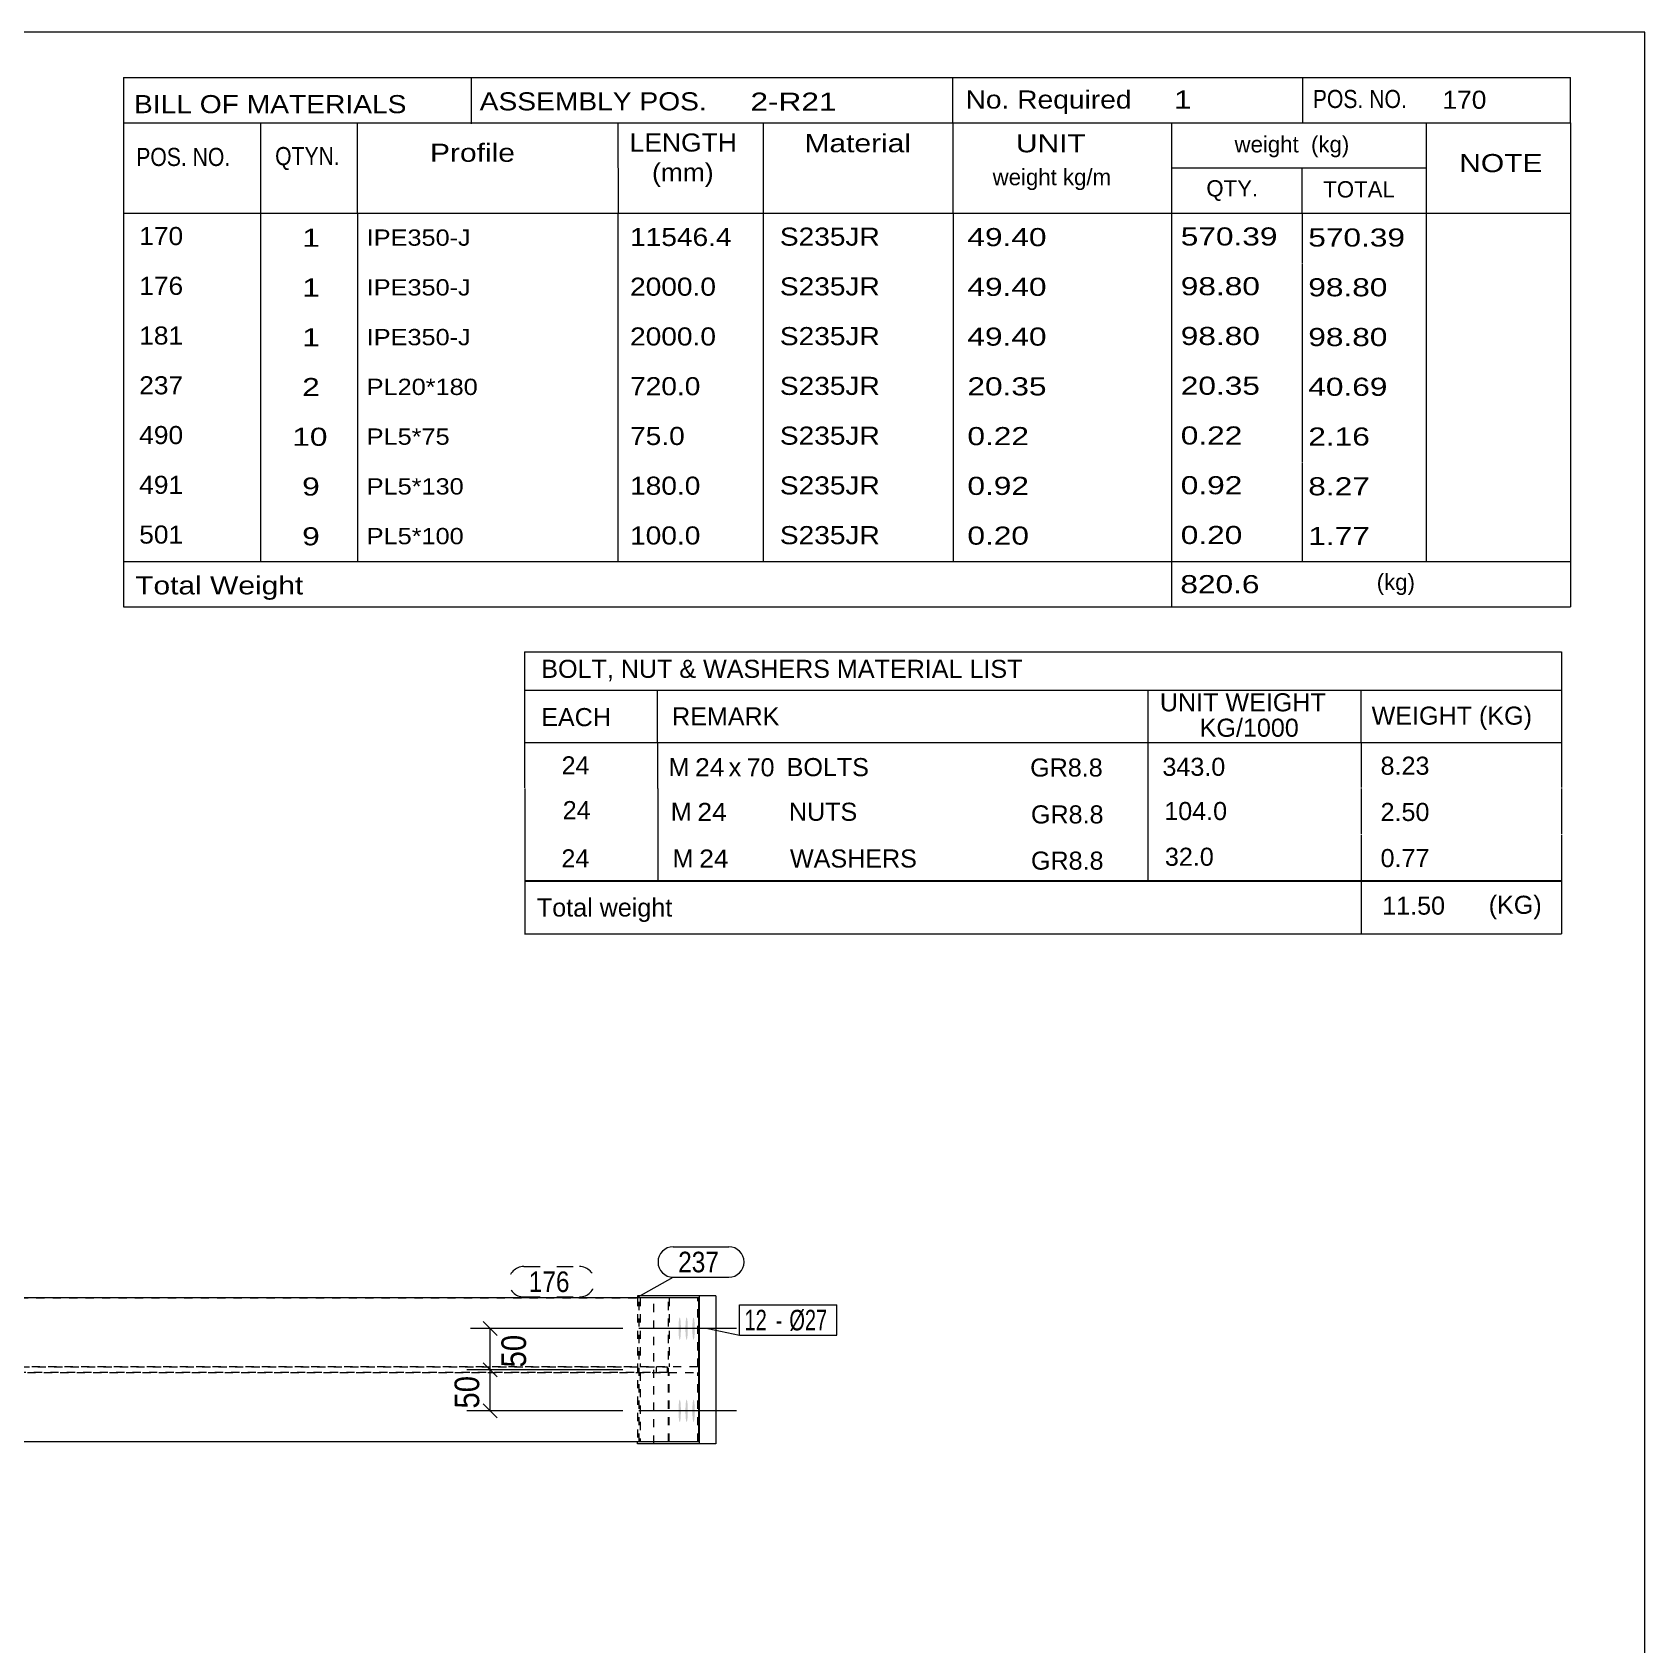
# Model space of a CAD drawing. Header units: millimetres. Extents: x 2 to 825, y 1 to 579.
# Drawn here: x 628.9 to 825, y 382.9 to 579 of the extents above; entities that cross this region are included whole.
import ezdxf

# ---------------------------------------------------------------- set-up
doc = ezdxf.new("R2010")
doc.units = ezdxf.units.MM
for name, pattern in [('XKITLINE00', [0]), ('XKITLINE01', [4, 1, -1, 1, -1]), ('XKITLINE02', [4, 2, -2])]:
    doc.linetypes.add(name, pattern=pattern)
for name, color, linetype, lineweight in [('Bolt', 3, 'Continuous', 0), ('BoltMark', 7, 'Continuous', 0), ('Dimensions', 7, 'Continuous', 0), ('DrawingSheet', 5, 'Continuous', 0), ('OtherObjectType', 7, 'Continuous', 0), ('Part', 2, 'Continuous', 0), ('PartMark', 7, 'Continuous', 0)]:
    doc.layers.add(name, color=color, linetype=linetype, lineweight=lineweight)
doc.styles.add('ARIAL', font='ARIAL.TTF')
doc.styles.add('ARIAL_NARROW', font='ARIALN.TTF')

# ---------------------------------------------------------------- blocks, each defined once
blk = doc.blocks.new('*A73')
at = {"layer": 'Bolt'}
for points in [[(707.77, 421.33), (707.77, 421.3), (707.77, 421.26), (707.77, 421.23), (707.77, 421.2), (707.77, 421.16), (707.77, 421.13), (707.77, 421.1), (707.77, 421.07), (707.77, 421.03), (707.77, 421), (707.77, 420.97), (707.77, 420.94), (707.76, 420.91), (707.76, 420.88), (707.76, 420.85), (707.76, 420.82), (707.76, 420.79), (707.76, 420.76), (707.76, 420.73), (707.75, 420.7), (707.75, 420.67), (707.75, 420.64), (707.75, 420.61), (707.75, 420.59), (707.75, 420.56), (707.74, 420.53), (707.74, 420.51), (707.74, 420.48), (707.74, 420.46), (707.73, 420.43), (707.73, 420.41), (707.73, 420.39), (707.73, 420.36), (707.72, 420.34), (707.72, 420.32), (707.72, 420.3), (707.72, 420.28), (707.71, 420.26), (707.71, 420.24), (707.71, 420.22), (707.7, 420.21), (707.7, 420.19), (707.7, 420.17), (707.7, 420.16), (707.69, 420.14), (707.69, 420.13), (707.69, 420.12), (707.68, 420.1), (707.68, 420.09), (707.68, 420.08), (707.67, 420.07), (707.67, 420.06), (707.67, 420.05), (707.66, 420.05), (707.66, 420.04), (707.66, 420.03), (707.65, 420.03), (707.65, 420.02), (707.65, 420.02), (707.64, 420.02), (707.64, 420.01), (707.63, 420.01), (707.63, 420.01), (707.63, 420.01), (707.62, 420.01), (707.62, 420.02), (707.62, 420.02), (707.61, 420.02), (707.61, 420.03), (707.61, 420.03), (707.6, 420.04), (707.6, 420.05), (707.6, 420.05), (707.59, 420.06), (707.59, 420.07), (707.59, 420.08), (707.58, 420.09), (707.58, 420.1), (707.58, 420.12), (707.57, 420.13), (707.57, 420.14), (707.57, 420.16), (707.56, 420.17), (707.56, 420.19), (707.56, 420.21), (707.56, 420.22), (707.55, 420.24), (707.55, 420.26), (707.55, 420.28), (707.54, 420.3), (707.54, 420.32), (707.54, 420.34), (707.54, 420.36), (707.53, 420.39), (707.53, 420.41), (707.53, 420.43), (707.53, 420.46), (707.52, 420.48), (707.52, 420.51), (707.52, 420.53), (707.52, 420.56), (707.52, 420.59), (707.51, 420.61), (707.51, 420.64), (707.51, 420.67), (707.51, 420.7), (707.51, 420.73), (707.5, 420.76), (707.5, 420.79), (707.5, 420.82), (707.5, 420.85), (707.5, 420.88), (707.5, 420.91), (707.5, 420.94), (707.5, 420.97), (707.49, 421), (707.49, 421.03), (707.49, 421.07), (707.49, 421.1), (707.49, 421.13), (707.49, 421.16), (707.49, 421.2), (707.49, 421.23), (707.49, 421.26), (707.49, 421.3), (707.49, 421.33), (707.49, 421.36), (707.49, 421.4), (707.49, 421.43), (707.49, 421.46), (707.49, 421.5), (707.49, 421.53), (707.49, 421.56), (707.49, 421.59), (707.49, 421.63), (707.49, 421.66), (707.49, 421.69), (707.49, 421.72), (707.5, 421.75), (707.5, 421.79), (707.5, 421.82), (707.5, 421.85), (707.5, 421.88), (707.5, 421.91), (707.5, 421.94), (707.5, 421.97), (707.51, 422), (707.51, 422.03), (707.51, 422.06), (707.51, 422.09), (707.51, 422.11), (707.52, 422.14), (707.52, 422.17), (707.52, 422.19), (707.52, 422.22), (707.52, 422.24), (707.53, 422.27), (707.53, 422.29), (707.53, 422.32), (707.53, 422.34), (707.54, 422.36), (707.54, 422.39), (707.54, 422.41), (707.54, 422.43), (707.55, 422.45), (707.55, 422.47), (707.55, 422.49), (707.56, 422.5), (707.56, 422.52), (707.56, 422.54), (707.56, 422.55), (707.57, 422.57), (707.57, 422.58), (707.57, 422.6), (707.58, 422.61), (707.58, 422.62), (707.58, 422.63), (707.59, 422.64), (707.59, 422.65), (707.59, 422.66), (707.6, 422.67), (707.6, 422.68), (707.6, 422.69), (707.61, 422.69), (707.61, 422.7), (707.61, 422.7), (707.62, 422.71), (707.62, 422.71), (707.62, 422.71), (707.63, 422.71), (707.63, 422.71), (707.63, 422.71), (707.64, 422.71), (707.64, 422.71), (707.65, 422.71), (707.65, 422.7), (707.65, 422.7), (707.66, 422.69), (707.66, 422.69), (707.66, 422.68), (707.67, 422.67), (707.67, 422.66), (707.67, 422.65), (707.68, 422.64), (707.68, 422.63), (707.68, 422.62), (707.69, 422.61), (707.69, 422.6), (707.69, 422.58), (707.7, 422.57), (707.7, 422.55), (707.7, 422.54), (707.7, 422.52), (707.71, 422.5), (707.71, 422.49), (707.71, 422.47), (707.72, 422.45), (707.72, 422.43), (707.72, 422.41), (707.72, 422.39), (707.73, 422.36), (707.73, 422.34), (707.73, 422.32), (707.73, 422.29), (707.74, 422.27), (707.74, 422.24), (707.74, 422.22), (707.74, 422.19), (707.75, 422.17), (707.75, 422.14), (707.75, 422.11), (707.75, 422.09), (707.75, 422.06), (707.75, 422.03), (707.76, 422), (707.76, 421.97), (707.76, 421.94), (707.76, 421.91), (707.76, 421.88), (707.76, 421.85), (707.76, 421.82), (707.77, 421.79), (707.77, 421.75), (707.77, 421.72), (707.77, 421.69), (707.77, 421.66), (707.77, 421.63), (707.77, 421.59), (707.77, 421.56), (707.77, 421.53), (707.77, 421.5), (707.77, 421.46), (707.77, 421.43), (707.77, 421.4), (707.77, 421.36)], [(708.61, 421.33), (708.61, 421.3), (708.61, 421.26), (708.61, 421.23), (708.61, 421.2), (708.61, 421.16), (708.61, 421.13), (708.61, 421.1), (708.61, 421.07), (708.61, 421.03), (708.61, 421), (708.61, 420.97), (708.6, 420.94), (708.6, 420.91), (708.6, 420.88), (708.6, 420.85), (708.6, 420.82), (708.6, 420.79), (708.6, 420.76), (708.6, 420.73), (708.59, 420.7), (708.59, 420.67), (708.59, 420.64), (708.59, 420.61), (708.59, 420.59), (708.58, 420.56), (708.58, 420.53), (708.58, 420.51), (708.58, 420.48), (708.58, 420.46), (708.57, 420.43), (708.57, 420.41), (708.57, 420.39), (708.57, 420.36), (708.56, 420.34), (708.56, 420.32), (708.56, 420.3), (708.55, 420.28), (708.55, 420.26), (708.55, 420.24), (708.55, 420.22), (708.54, 420.21), (708.54, 420.19), (708.54, 420.17), (708.53, 420.16), (708.53, 420.14), (708.53, 420.13), (708.52, 420.12), (708.52, 420.1), (708.52, 420.09), (708.51, 420.08), (708.51, 420.07), (708.51, 420.06), (708.5, 420.05), (708.5, 420.05), (708.5, 420.04), (708.49, 420.03), (708.49, 420.03), (708.49, 420.02), (708.48, 420.02), (708.48, 420.02), (708.48, 420.01), (708.47, 420.01), (708.47, 420.01), (708.47, 420.01), (708.46, 420.01), (708.46, 420.02), (708.46, 420.02), (708.45, 420.02), (708.45, 420.03), (708.45, 420.03), (708.44, 420.04), (708.44, 420.05), (708.44, 420.05), (708.43, 420.06), (708.43, 420.07), (708.43, 420.08), (708.42, 420.09), (708.42, 420.1), (708.42, 420.12), (708.41, 420.13), (708.41, 420.14), (708.41, 420.16), (708.4, 420.17), (708.4, 420.19), (708.4, 420.21), (708.39, 420.22), (708.39, 420.24), (708.39, 420.26), (708.39, 420.28), (708.38, 420.3), (708.38, 420.32), (708.38, 420.34), (708.38, 420.36), (708.37, 420.39), (708.37, 420.41), (708.37, 420.43), (708.37, 420.46), (708.36, 420.48), (708.36, 420.51), (708.36, 420.53), (708.36, 420.56), (708.35, 420.59), (708.35, 420.61), (708.35, 420.64), (708.35, 420.67), (708.35, 420.7), (708.35, 420.73), (708.34, 420.76), (708.34, 420.79), (708.34, 420.82), (708.34, 420.85), (708.34, 420.88), (708.34, 420.91), (708.34, 420.94), (708.33, 420.97), (708.33, 421), (708.33, 421.03), (708.33, 421.07), (708.33, 421.1), (708.33, 421.13), (708.33, 421.16), (708.33, 421.2), (708.33, 421.23), (708.33, 421.26), (708.33, 421.3), (708.33, 421.33), (708.33, 421.36), (708.33, 421.4), (708.33, 421.43), (708.33, 421.46), (708.33, 421.5), (708.33, 421.53), (708.33, 421.56), (708.33, 421.59), (708.33, 421.63), (708.33, 421.66), (708.33, 421.69), (708.33, 421.72), (708.33, 421.75), (708.34, 421.79), (708.34, 421.82), (708.34, 421.85), (708.34, 421.88), (708.34, 421.91), (708.34, 421.94), (708.34, 421.97), (708.35, 422), (708.35, 422.03), (708.35, 422.06), (708.35, 422.09), (708.35, 422.11), (708.35, 422.14), (708.36, 422.17), (708.36, 422.19), (708.36, 422.22), (708.36, 422.24), (708.37, 422.27), (708.37, 422.29), (708.37, 422.32), (708.37, 422.34), (708.38, 422.36), (708.38, 422.39), (708.38, 422.41), (708.38, 422.43), (708.39, 422.45), (708.39, 422.47), (708.39, 422.49), (708.39, 422.5), (708.4, 422.52), (708.4, 422.54), (708.4, 422.55), (708.41, 422.57), (708.41, 422.58), (708.41, 422.6), (708.42, 422.61), (708.42, 422.62), (708.42, 422.63), (708.43, 422.64), (708.43, 422.65), (708.43, 422.66), (708.44, 422.67), (708.44, 422.68), (708.44, 422.69), (708.45, 422.69), (708.45, 422.7), (708.45, 422.7), (708.46, 422.71), (708.46, 422.71), (708.46, 422.71), (708.47, 422.71), (708.47, 422.71), (708.47, 422.71), (708.48, 422.71), (708.48, 422.71), (708.48, 422.71), (708.49, 422.7), (708.49, 422.7), (708.49, 422.69), (708.5, 422.69), (708.5, 422.68), (708.5, 422.67), (708.51, 422.66), (708.51, 422.65), (708.51, 422.64), (708.52, 422.63), (708.52, 422.62), (708.52, 422.61), (708.53, 422.6), (708.53, 422.58), (708.53, 422.57), (708.54, 422.55), (708.54, 422.54), (708.54, 422.52), (708.55, 422.5), (708.55, 422.49), (708.55, 422.47), (708.55, 422.45), (708.56, 422.43), (708.56, 422.41), (708.56, 422.39), (708.57, 422.36), (708.57, 422.34), (708.57, 422.32), (708.57, 422.29), (708.58, 422.27), (708.58, 422.24), (708.58, 422.22), (708.58, 422.19), (708.58, 422.17), (708.59, 422.14), (708.59, 422.11), (708.59, 422.09), (708.59, 422.06), (708.59, 422.03), (708.6, 422), (708.6, 421.97), (708.6, 421.94), (708.6, 421.91), (708.6, 421.88), (708.6, 421.85), (708.6, 421.82), (708.6, 421.79), (708.61, 421.75), (708.61, 421.72), (708.61, 421.69), (708.61, 421.66), (708.61, 421.63), (708.61, 421.59), (708.61, 421.56), (708.61, 421.53), (708.61, 421.5), (708.61, 421.46), (708.61, 421.43), (708.61, 421.4), (708.61, 421.36)], [(709.45, 421.33), (709.45, 421.3), (709.45, 421.26), (709.45, 421.23), (709.45, 421.2), (709.45, 421.16), (709.45, 421.13), (709.45, 421.1), (709.45, 421.07), (709.45, 421.03), (709.45, 421), (709.45, 420.97), (709.44, 420.94), (709.44, 420.91), (709.44, 420.88), (709.44, 420.85), (709.44, 420.82), (709.44, 420.79), (709.44, 420.76), (709.43, 420.73), (709.43, 420.7), (709.43, 420.67), (709.43, 420.64), (709.43, 420.61), (709.43, 420.59), (709.42, 420.56), (709.42, 420.53), (709.42, 420.51), (709.42, 420.48), (709.41, 420.46), (709.41, 420.43), (709.41, 420.41), (709.41, 420.39), (709.4, 420.36), (709.4, 420.34), (709.4, 420.32), (709.4, 420.3), (709.39, 420.28), (709.39, 420.26), (709.39, 420.24), (709.39, 420.22), (709.38, 420.21), (709.38, 420.19), (709.38, 420.17), (709.37, 420.16), (709.37, 420.14), (709.37, 420.13), (709.36, 420.12), (709.36, 420.1), (709.36, 420.09), (709.35, 420.08), (709.35, 420.07), (709.35, 420.06), (709.34, 420.05), (709.34, 420.05), (709.34, 420.04), (709.33, 420.03), (709.33, 420.03), (709.33, 420.02), (709.32, 420.02), (709.32, 420.02), (709.32, 420.01), (709.31, 420.01), (709.31, 420.01), (709.31, 420.01), (709.3, 420.01), (709.3, 420.02), (709.3, 420.02), (709.29, 420.02), (709.29, 420.03), (709.29, 420.03), (709.28, 420.04), (709.28, 420.05), (709.28, 420.05), (709.27, 420.06), (709.27, 420.07), (709.27, 420.08), (709.26, 420.09), (709.26, 420.1), (709.26, 420.12), (709.25, 420.13), (709.25, 420.14), (709.25, 420.16), (709.24, 420.17), (709.24, 420.19), (709.24, 420.21), (709.23, 420.22), (709.23, 420.24), (709.23, 420.26), (709.23, 420.28), (709.22, 420.3), (709.22, 420.32), (709.22, 420.34), (709.21, 420.36), (709.21, 420.39), (709.21, 420.41), (709.21, 420.43), (709.2, 420.46), (709.2, 420.48), (709.2, 420.51), (709.2, 420.53), (709.2, 420.56), (709.19, 420.59), (709.19, 420.61), (709.19, 420.64), (709.19, 420.67), (709.19, 420.7), (709.18, 420.73), (709.18, 420.76), (709.18, 420.79), (709.18, 420.82), (709.18, 420.85), (709.18, 420.88), (709.18, 420.91), (709.18, 420.94), (709.17, 420.97), (709.17, 421), (709.17, 421.03), (709.17, 421.07), (709.17, 421.1), (709.17, 421.13), (709.17, 421.16), (709.17, 421.2), (709.17, 421.23), (709.17, 421.26), (709.17, 421.3), (709.17, 421.33), (709.17, 421.36), (709.17, 421.4), (709.17, 421.43), (709.17, 421.46), (709.17, 421.5), (709.17, 421.53), (709.17, 421.56), (709.17, 421.59), (709.17, 421.63), (709.17, 421.66), (709.17, 421.69), (709.17, 421.72), (709.17, 421.75), (709.18, 421.79), (709.18, 421.82), (709.18, 421.85), (709.18, 421.88), (709.18, 421.91), (709.18, 421.94), (709.18, 421.97), (709.18, 422), (709.19, 422.03), (709.19, 422.06), (709.19, 422.09), (709.19, 422.11), (709.19, 422.14), (709.2, 422.17), (709.2, 422.19), (709.2, 422.22), (709.2, 422.24), (709.2, 422.27), (709.21, 422.29), (709.21, 422.32), (709.21, 422.34), (709.21, 422.36), (709.22, 422.39), (709.22, 422.41), (709.22, 422.43), (709.23, 422.45), (709.23, 422.47), (709.23, 422.49), (709.23, 422.5), (709.24, 422.52), (709.24, 422.54), (709.24, 422.55), (709.25, 422.57), (709.25, 422.58), (709.25, 422.6), (709.26, 422.61), (709.26, 422.62), (709.26, 422.63), (709.27, 422.64), (709.27, 422.65), (709.27, 422.66), (709.28, 422.67), (709.28, 422.68), (709.28, 422.69), (709.29, 422.69), (709.29, 422.7), (709.29, 422.7), (709.3, 422.71), (709.3, 422.71), (709.3, 422.71), (709.31, 422.71), (709.31, 422.71), (709.31, 422.71), (709.32, 422.71), (709.32, 422.71), (709.32, 422.71), (709.33, 422.7), (709.33, 422.7), (709.33, 422.69), (709.34, 422.69), (709.34, 422.68), (709.34, 422.67), (709.35, 422.66), (709.35, 422.65), (709.35, 422.64), (709.36, 422.63), (709.36, 422.62), (709.36, 422.61), (709.37, 422.6), (709.37, 422.58), (709.37, 422.57), (709.38, 422.55), (709.38, 422.54), (709.38, 422.52), (709.39, 422.5), (709.39, 422.49), (709.39, 422.47), (709.39, 422.45), (709.4, 422.43), (709.4, 422.41), (709.4, 422.39), (709.4, 422.36), (709.41, 422.34), (709.41, 422.32), (709.41, 422.29), (709.41, 422.27), (709.42, 422.24), (709.42, 422.22), (709.42, 422.19), (709.42, 422.17), (709.43, 422.14), (709.43, 422.11), (709.43, 422.09), (709.43, 422.06), (709.43, 422.03), (709.43, 422), (709.44, 421.97), (709.44, 421.94), (709.44, 421.91), (709.44, 421.88), (709.44, 421.85), (709.44, 421.82), (709.44, 421.79), (709.45, 421.75), (709.45, 421.72), (709.45, 421.69), (709.45, 421.66), (709.45, 421.63), (709.45, 421.59), (709.45, 421.56), (709.45, 421.53), (709.45, 421.5), (709.45, 421.46), (709.45, 421.43), (709.45, 421.4), (709.45, 421.36)], [(707.77, 411.33), (707.77, 411.3), (707.77, 411.26), (707.77, 411.23), (707.77, 411.2), (707.77, 411.16), (707.77, 411.13), (707.77, 411.1), (707.77, 411.07), (707.77, 411.03), (707.77, 411), (707.77, 410.97), (707.77, 410.94), (707.76, 410.91), (707.76, 410.88), (707.76, 410.85), (707.76, 410.82), (707.76, 410.79), (707.76, 410.76), (707.76, 410.73), (707.75, 410.7), (707.75, 410.67), (707.75, 410.64), (707.75, 410.61), (707.75, 410.59), (707.75, 410.56), (707.74, 410.53), (707.74, 410.51), (707.74, 410.48), (707.74, 410.46), (707.73, 410.43), (707.73, 410.41), (707.73, 410.39), (707.73, 410.36), (707.72, 410.34), (707.72, 410.32), (707.72, 410.3), (707.72, 410.28), (707.71, 410.26), (707.71, 410.24), (707.71, 410.22), (707.7, 410.21), (707.7, 410.19), (707.7, 410.17), (707.7, 410.16), (707.69, 410.14), (707.69, 410.13), (707.69, 410.12), (707.68, 410.1), (707.68, 410.09), (707.68, 410.08), (707.67, 410.07), (707.67, 410.06), (707.67, 410.05), (707.66, 410.05), (707.66, 410.04), (707.66, 410.03), (707.65, 410.03), (707.65, 410.02), (707.65, 410.02), (707.64, 410.02), (707.64, 410.01), (707.63, 410.01), (707.63, 410.01), (707.63, 410.01), (707.62, 410.01), (707.62, 410.02), (707.62, 410.02), (707.61, 410.02), (707.61, 410.03), (707.61, 410.03), (707.6, 410.04), (707.6, 410.05), (707.6, 410.05), (707.59, 410.06), (707.59, 410.07), (707.59, 410.08), (707.58, 410.09), (707.58, 410.1), (707.58, 410.12), (707.57, 410.13), (707.57, 410.14), (707.57, 410.16), (707.56, 410.17), (707.56, 410.19), (707.56, 410.21), (707.56, 410.22), (707.55, 410.24), (707.55, 410.26), (707.55, 410.28), (707.54, 410.3), (707.54, 410.32), (707.54, 410.34), (707.54, 410.36), (707.53, 410.39), (707.53, 410.41), (707.53, 410.43), (707.53, 410.46), (707.52, 410.48), (707.52, 410.51), (707.52, 410.53), (707.52, 410.56), (707.52, 410.59), (707.51, 410.61), (707.51, 410.64), (707.51, 410.67), (707.51, 410.7), (707.51, 410.73), (707.5, 410.76), (707.5, 410.79), (707.5, 410.82), (707.5, 410.85), (707.5, 410.88), (707.5, 410.91), (707.5, 410.94), (707.5, 410.97), (707.49, 411), (707.49, 411.03), (707.49, 411.07), (707.49, 411.1), (707.49, 411.13), (707.49, 411.16), (707.49, 411.2), (707.49, 411.23), (707.49, 411.26), (707.49, 411.3), (707.49, 411.33), (707.49, 411.36), (707.49, 411.4), (707.49, 411.43), (707.49, 411.46), (707.49, 411.5), (707.49, 411.53), (707.49, 411.56), (707.49, 411.59), (707.49, 411.63), (707.49, 411.66), (707.49, 411.69), (707.49, 411.72), (707.5, 411.75), (707.5, 411.79), (707.5, 411.82), (707.5, 411.85), (707.5, 411.88), (707.5, 411.91), (707.5, 411.94), (707.5, 411.97), (707.51, 412), (707.51, 412.03), (707.51, 412.06), (707.51, 412.09), (707.51, 412.11), (707.52, 412.14), (707.52, 412.17), (707.52, 412.19), (707.52, 412.22), (707.52, 412.24), (707.53, 412.27), (707.53, 412.29), (707.53, 412.32), (707.53, 412.34), (707.54, 412.36), (707.54, 412.39), (707.54, 412.41), (707.54, 412.43), (707.55, 412.45), (707.55, 412.47), (707.55, 412.49), (707.56, 412.5), (707.56, 412.52), (707.56, 412.54), (707.56, 412.55), (707.57, 412.57), (707.57, 412.58), (707.57, 412.6), (707.58, 412.61), (707.58, 412.62), (707.58, 412.63), (707.59, 412.64), (707.59, 412.65), (707.59, 412.66), (707.6, 412.67), (707.6, 412.68), (707.6, 412.69), (707.61, 412.69), (707.61, 412.7), (707.61, 412.7), (707.62, 412.71), (707.62, 412.71), (707.62, 412.71), (707.63, 412.71), (707.63, 412.71), (707.63, 412.71), (707.64, 412.71), (707.64, 412.71), (707.65, 412.71), (707.65, 412.7), (707.65, 412.7), (707.66, 412.69), (707.66, 412.69), (707.66, 412.68), (707.67, 412.67), (707.67, 412.66), (707.67, 412.65), (707.68, 412.64), (707.68, 412.63), (707.68, 412.62), (707.69, 412.61), (707.69, 412.6), (707.69, 412.58), (707.7, 412.57), (707.7, 412.55), (707.7, 412.54), (707.7, 412.52), (707.71, 412.5), (707.71, 412.49), (707.71, 412.47), (707.72, 412.45), (707.72, 412.43), (707.72, 412.41), (707.72, 412.39), (707.73, 412.36), (707.73, 412.34), (707.73, 412.32), (707.73, 412.29), (707.74, 412.27), (707.74, 412.24), (707.74, 412.22), (707.74, 412.19), (707.75, 412.17), (707.75, 412.14), (707.75, 412.11), (707.75, 412.09), (707.75, 412.06), (707.75, 412.03), (707.76, 412), (707.76, 411.97), (707.76, 411.94), (707.76, 411.91), (707.76, 411.88), (707.76, 411.85), (707.76, 411.82), (707.77, 411.79), (707.77, 411.75), (707.77, 411.72), (707.77, 411.69), (707.77, 411.66), (707.77, 411.63), (707.77, 411.59), (707.77, 411.56), (707.77, 411.53), (707.77, 411.5), (707.77, 411.46), (707.77, 411.43), (707.77, 411.4), (707.77, 411.36)], [(708.61, 411.33), (708.61, 411.3), (708.61, 411.26), (708.61, 411.23), (708.61, 411.2), (708.61, 411.16), (708.61, 411.13), (708.61, 411.1), (708.61, 411.07), (708.61, 411.03), (708.61, 411), (708.61, 410.97), (708.6, 410.94), (708.6, 410.91), (708.6, 410.88), (708.6, 410.85), (708.6, 410.82), (708.6, 410.79), (708.6, 410.76), (708.6, 410.73), (708.59, 410.7), (708.59, 410.67), (708.59, 410.64), (708.59, 410.61), (708.59, 410.59), (708.58, 410.56), (708.58, 410.53), (708.58, 410.51), (708.58, 410.48), (708.58, 410.46), (708.57, 410.43), (708.57, 410.41), (708.57, 410.39), (708.57, 410.36), (708.56, 410.34), (708.56, 410.32), (708.56, 410.3), (708.55, 410.28), (708.55, 410.26), (708.55, 410.24), (708.55, 410.22), (708.54, 410.21), (708.54, 410.19), (708.54, 410.17), (708.53, 410.16), (708.53, 410.14), (708.53, 410.13), (708.52, 410.12), (708.52, 410.1), (708.52, 410.09), (708.51, 410.08), (708.51, 410.07), (708.51, 410.06), (708.5, 410.05), (708.5, 410.05), (708.5, 410.04), (708.49, 410.03), (708.49, 410.03), (708.49, 410.02), (708.48, 410.02), (708.48, 410.02), (708.48, 410.01), (708.47, 410.01), (708.47, 410.01), (708.47, 410.01), (708.46, 410.01), (708.46, 410.02), (708.46, 410.02), (708.45, 410.02), (708.45, 410.03), (708.45, 410.03), (708.44, 410.04), (708.44, 410.05), (708.44, 410.05), (708.43, 410.06), (708.43, 410.07), (708.43, 410.08), (708.42, 410.09), (708.42, 410.1), (708.42, 410.12), (708.41, 410.13), (708.41, 410.14), (708.41, 410.16), (708.4, 410.17), (708.4, 410.19), (708.4, 410.21), (708.39, 410.22), (708.39, 410.24), (708.39, 410.26), (708.39, 410.28), (708.38, 410.3), (708.38, 410.32), (708.38, 410.34), (708.38, 410.36), (708.37, 410.39), (708.37, 410.41), (708.37, 410.43), (708.37, 410.46), (708.36, 410.48), (708.36, 410.51), (708.36, 410.53), (708.36, 410.56), (708.35, 410.59), (708.35, 410.61), (708.35, 410.64), (708.35, 410.67), (708.35, 410.7), (708.35, 410.73), (708.34, 410.76), (708.34, 410.79), (708.34, 410.82), (708.34, 410.85), (708.34, 410.88), (708.34, 410.91), (708.34, 410.94), (708.33, 410.97), (708.33, 411), (708.33, 411.03), (708.33, 411.07), (708.33, 411.1), (708.33, 411.13), (708.33, 411.16), (708.33, 411.2), (708.33, 411.23), (708.33, 411.26), (708.33, 411.3), (708.33, 411.33), (708.33, 411.36), (708.33, 411.4), (708.33, 411.43), (708.33, 411.46), (708.33, 411.5), (708.33, 411.53), (708.33, 411.56), (708.33, 411.59), (708.33, 411.63), (708.33, 411.66), (708.33, 411.69), (708.33, 411.72), (708.33, 411.75), (708.34, 411.79), (708.34, 411.82), (708.34, 411.85), (708.34, 411.88), (708.34, 411.91), (708.34, 411.94), (708.34, 411.97), (708.35, 412), (708.35, 412.03), (708.35, 412.06), (708.35, 412.09), (708.35, 412.11), (708.35, 412.14), (708.36, 412.17), (708.36, 412.19), (708.36, 412.22), (708.36, 412.24), (708.37, 412.27), (708.37, 412.29), (708.37, 412.32), (708.37, 412.34), (708.38, 412.36), (708.38, 412.39), (708.38, 412.41), (708.38, 412.43), (708.39, 412.45), (708.39, 412.47), (708.39, 412.49), (708.39, 412.5), (708.4, 412.52), (708.4, 412.54), (708.4, 412.55), (708.41, 412.57), (708.41, 412.58), (708.41, 412.6), (708.42, 412.61), (708.42, 412.62), (708.42, 412.63), (708.43, 412.64), (708.43, 412.65), (708.43, 412.66), (708.44, 412.67), (708.44, 412.68), (708.44, 412.69), (708.45, 412.69), (708.45, 412.7), (708.45, 412.7), (708.46, 412.71), (708.46, 412.71), (708.46, 412.71), (708.47, 412.71), (708.47, 412.71), (708.47, 412.71), (708.48, 412.71), (708.48, 412.71), (708.48, 412.71), (708.49, 412.7), (708.49, 412.7), (708.49, 412.69), (708.5, 412.69), (708.5, 412.68), (708.5, 412.67), (708.51, 412.66), (708.51, 412.65), (708.51, 412.64), (708.52, 412.63), (708.52, 412.62), (708.52, 412.61), (708.53, 412.6), (708.53, 412.58), (708.53, 412.57), (708.54, 412.55), (708.54, 412.54), (708.54, 412.52), (708.55, 412.5), (708.55, 412.49), (708.55, 412.47), (708.55, 412.45), (708.56, 412.43), (708.56, 412.41), (708.56, 412.39), (708.57, 412.36), (708.57, 412.34), (708.57, 412.32), (708.57, 412.29), (708.58, 412.27), (708.58, 412.24), (708.58, 412.22), (708.58, 412.19), (708.58, 412.17), (708.59, 412.14), (708.59, 412.11), (708.59, 412.09), (708.59, 412.06), (708.59, 412.03), (708.6, 412), (708.6, 411.97), (708.6, 411.94), (708.6, 411.91), (708.6, 411.88), (708.6, 411.85), (708.6, 411.82), (708.6, 411.79), (708.61, 411.75), (708.61, 411.72), (708.61, 411.69), (708.61, 411.66), (708.61, 411.63), (708.61, 411.59), (708.61, 411.56), (708.61, 411.53), (708.61, 411.5), (708.61, 411.46), (708.61, 411.43), (708.61, 411.4), (708.61, 411.36)], [(709.45, 411.33), (709.45, 411.3), (709.45, 411.26), (709.45, 411.23), (709.45, 411.2), (709.45, 411.16), (709.45, 411.13), (709.45, 411.1), (709.45, 411.07), (709.45, 411.03), (709.45, 411), (709.45, 410.97), (709.44, 410.94), (709.44, 410.91), (709.44, 410.88), (709.44, 410.85), (709.44, 410.82), (709.44, 410.79), (709.44, 410.76), (709.43, 410.73), (709.43, 410.7), (709.43, 410.67), (709.43, 410.64), (709.43, 410.61), (709.43, 410.59), (709.42, 410.56), (709.42, 410.53), (709.42, 410.51), (709.42, 410.48), (709.41, 410.46), (709.41, 410.43), (709.41, 410.41), (709.41, 410.39), (709.4, 410.36), (709.4, 410.34), (709.4, 410.32), (709.4, 410.3), (709.39, 410.28), (709.39, 410.26), (709.39, 410.24), (709.39, 410.22), (709.38, 410.21), (709.38, 410.19), (709.38, 410.17), (709.37, 410.16), (709.37, 410.14), (709.37, 410.13), (709.36, 410.12), (709.36, 410.1), (709.36, 410.09), (709.35, 410.08), (709.35, 410.07), (709.35, 410.06), (709.34, 410.05), (709.34, 410.05), (709.34, 410.04), (709.33, 410.03), (709.33, 410.03), (709.33, 410.02), (709.32, 410.02), (709.32, 410.02), (709.32, 410.01), (709.31, 410.01), (709.31, 410.01), (709.31, 410.01), (709.3, 410.01), (709.3, 410.02), (709.3, 410.02), (709.29, 410.02), (709.29, 410.03), (709.29, 410.03), (709.28, 410.04), (709.28, 410.05), (709.28, 410.05), (709.27, 410.06), (709.27, 410.07), (709.27, 410.08), (709.26, 410.09), (709.26, 410.1), (709.26, 410.12), (709.25, 410.13), (709.25, 410.14), (709.25, 410.16), (709.24, 410.17), (709.24, 410.19), (709.24, 410.21), (709.23, 410.22), (709.23, 410.24), (709.23, 410.26), (709.23, 410.28), (709.22, 410.3), (709.22, 410.32), (709.22, 410.34), (709.21, 410.36), (709.21, 410.39), (709.21, 410.41), (709.21, 410.43), (709.2, 410.46), (709.2, 410.48), (709.2, 410.51), (709.2, 410.53), (709.2, 410.56), (709.19, 410.59), (709.19, 410.61), (709.19, 410.64), (709.19, 410.67), (709.19, 410.7), (709.18, 410.73), (709.18, 410.76), (709.18, 410.79), (709.18, 410.82), (709.18, 410.85), (709.18, 410.88), (709.18, 410.91), (709.18, 410.94), (709.17, 410.97), (709.17, 411), (709.17, 411.03), (709.17, 411.07), (709.17, 411.1), (709.17, 411.13), (709.17, 411.16), (709.17, 411.2), (709.17, 411.23), (709.17, 411.26), (709.17, 411.3), (709.17, 411.33), (709.17, 411.36), (709.17, 411.4), (709.17, 411.43), (709.17, 411.46), (709.17, 411.5), (709.17, 411.53), (709.17, 411.56), (709.17, 411.59), (709.17, 411.63), (709.17, 411.66), (709.17, 411.69), (709.17, 411.72), (709.17, 411.75), (709.18, 411.79), (709.18, 411.82), (709.18, 411.85), (709.18, 411.88), (709.18, 411.91), (709.18, 411.94), (709.18, 411.97), (709.18, 412), (709.19, 412.03), (709.19, 412.06), (709.19, 412.09), (709.19, 412.11), (709.19, 412.14), (709.2, 412.17), (709.2, 412.19), (709.2, 412.22), (709.2, 412.24), (709.2, 412.27), (709.21, 412.29), (709.21, 412.32), (709.21, 412.34), (709.21, 412.36), (709.22, 412.39), (709.22, 412.41), (709.22, 412.43), (709.23, 412.45), (709.23, 412.47), (709.23, 412.49), (709.23, 412.5), (709.24, 412.52), (709.24, 412.54), (709.24, 412.55), (709.25, 412.57), (709.25, 412.58), (709.25, 412.6), (709.26, 412.61), (709.26, 412.62), (709.26, 412.63), (709.27, 412.64), (709.27, 412.65), (709.27, 412.66), (709.28, 412.67), (709.28, 412.68), (709.28, 412.69), (709.29, 412.69), (709.29, 412.7), (709.29, 412.7), (709.3, 412.71), (709.3, 412.71), (709.3, 412.71), (709.31, 412.71), (709.31, 412.71), (709.31, 412.71), (709.32, 412.71), (709.32, 412.71), (709.32, 412.71), (709.33, 412.7), (709.33, 412.7), (709.33, 412.69), (709.34, 412.69), (709.34, 412.68), (709.34, 412.67), (709.35, 412.66), (709.35, 412.65), (709.35, 412.64), (709.36, 412.63), (709.36, 412.62), (709.36, 412.61), (709.37, 412.6), (709.37, 412.58), (709.37, 412.57), (709.38, 412.55), (709.38, 412.54), (709.38, 412.52), (709.39, 412.5), (709.39, 412.49), (709.39, 412.47), (709.39, 412.45), (709.4, 412.43), (709.4, 412.41), (709.4, 412.39), (709.4, 412.36), (709.41, 412.34), (709.41, 412.32), (709.41, 412.29), (709.41, 412.27), (709.42, 412.24), (709.42, 412.22), (709.42, 412.19), (709.42, 412.17), (709.43, 412.14), (709.43, 412.11), (709.43, 412.09), (709.43, 412.06), (709.43, 412.03), (709.43, 412), (709.44, 411.97), (709.44, 411.94), (709.44, 411.91), (709.44, 411.88), (709.44, 411.85), (709.44, 411.82), (709.44, 411.79), (709.45, 411.75), (709.45, 411.72), (709.45, 411.69), (709.45, 411.66), (709.45, 411.63), (709.45, 411.59), (709.45, 411.56), (709.45, 411.53), (709.45, 411.5), (709.45, 411.46), (709.45, 411.43), (709.45, 411.4), (709.45, 411.36)]]:
    blk.add_hatch(color=3, dxfattribs=at).paths.add_polyline_path(points, flags=17)
at = {"layer": 'Bolt', "color": 3, "linetype": 'XKITLINE02', "lineweight": 0}
for p, q in [((708.66, 421.36), (701.7, 421.36)), ((709.5, 421.36), (702.53, 421.36)), ((710.33, 421.36), (703.37, 421.36)), ((708.66, 411.36), (701.7, 411.36)), ((709.5, 411.36), (702.53, 411.36)), ((710.33, 411.36), (703.37, 411.36))]:
    blk.add_line(p, q, dxfattribs=at)
at = {"layer": 'Bolt', "color": 3, "linetype": 'XKITLINE00', "lineweight": 0}
for p, q in [((712.85, 421.36), (705.89, 421.36)), ((713.69, 421.36), (706.73, 421.36)), ((714.53, 421.36), (707.57, 421.36)), ((712.85, 411.36), (705.89, 411.36)), ((713.69, 411.36), (706.73, 411.36)), ((714.53, 411.36), (707.57, 411.36))]:
    blk.add_line(p, q, dxfattribs=at)
blk = doc.blocks.new('*A75')
at = {"layer": 'Part', "color": 2, "linetype": 'XKITLINE00', "lineweight": 0}
for p, q in [((709.94, 425.11), (466.29, 425.11)), ((709.94, 407.61), (709.94, 425.11)), ((709.94, 407.61), (466.29, 407.61))]:
    blk.add_line(p, q, dxfattribs=at)
at = {"layer": 'Part', "color": 7, "linetype": 'XKITLINE01', "lineweight": 0}
for p, q in [((706.25, 407.61), (706.25, 425.11)), ((706.36, 425.11), (706.36, 416.71)), ((709.82, 416.71), (709.82, 425.11)), ((709.82, 416.71), (466.29, 416.71)), ((466.29, 416.01), (709.82, 416.01)), ((706.36, 407.61), (706.36, 416.01)), ((709.82, 407.61), (709.82, 416.01))]:
    blk.add_line(p, q, dxfattribs=at)
blk = doc.blocks.new('*A104')
at = {"layer": 'Part', "color": 2, "linetype": 'XKITLINE00', "lineweight": 0}
for p, q in [((702.49, 425.36), (702.49, 425.11)), ((710.04, 425.36), (702.49, 425.36)), ((712.03, 425.36), (710.04, 425.36)), ((710.04, 407.36), (710.04, 425.36)), ((712.03, 425.36), (712.03, 407.36)), ((702.49, 407.36), (702.49, 407.61)), ((712.03, 407.36), (702.49, 407.36))]:
    blk.add_line(p, q, dxfattribs=at)
at = {"layer": 'Part', "color": 7, "linetype": 'XKITLINE01', "lineweight": 0}
for p, q in [((702.49, 425.11), (702.49, 407.61)), ((704.48, 407.36), (704.48, 425.36))]:
    blk.add_line(p, q, dxfattribs=at)
blk = doc.blocks.new('*A105')
at = {"layer": 'Part', "color": 7, "linetype": 'XKITLINE01', "lineweight": 0}
for p, q in [((505.37, 425.11), (702.8, 425.11)), ((505.37, 425.11), (505.37, 407.61)), ((505.55, 425.11), (505.55, 407.61)), ((702.68, 407.61), (702.68, 425.11)), ((702.8, 425.11), (702.8, 416.71)), ((505.55, 416.71), (706.09, 416.71)), ((706.09, 416.01), (505.55, 416.01)), ((702.8, 416.01), (702.8, 407.61)), ((704.79, 416.01), (704.79, 416.71)), ((706.09, 416.71), (706.09, 416.01)), ((702.8, 407.61), (505.37, 407.61))]:
    blk.add_line(p, q, dxfattribs=at)
blk = doc.blocks.new('*A140')
at = {"layer": 'DrawingSheet', "color": 5, "linetype": 'XKITLINE00', "lineweight": 0}
for p, q in [((825, 579), (5, 579)), ((825, 5), (825, 579))]:
    blk.add_line(p, q, dxfattribs=at)
blk = doc.blocks.new('*A141')
at = {"layer": 'OtherObjectType', "color": 7, "linetype": 'XKITLINE00', "lineweight": 0}
for p, q in [((688.76, 503.65), (688.75, 492.65)), ((688.76, 503.65), (814.88, 503.65)), ((814.88, 503.65), (814.88, 492.65)), ((688.75, 499), (814.88, 499)), ((704.87, 499.01), (704.87, 492.65)), ((764.57, 499.01), (764.57, 492.65)), ((790.47, 498.99), (790.47, 492.65)), ((688.76, 492.62), (688.76, 487.12)), ((688.77, 492.65), (814.88, 492.65)), ((704.92, 492.65), (704.92, 487.03)), ((764.57, 492.65), (764.57, 487.03)), ((790.5, 492.65), (790.5, 487.15)), ((814.88, 492.65), (814.88, 487.15)), ((688.79, 487.03), (688.79, 481.42)), ((704.95, 487.03), (704.95, 481.41)), ((764.57, 487.03), (764.57, 481.41)), ((790.5, 487.03), (790.5, 481.53)), ((814.88, 487.03), (814.88, 481.53)), ((688.79, 481.4), (688.79, 475.83)), ((704.95, 481.41), (704.95, 475.79)), ((764.57, 481.41), (764.57, 475.79)), ((790.5, 481.41), (790.5, 475.8)), ((814.88, 481.41), (814.88, 475.8)), ((814.88, 475.8), (688.75, 475.83)), ((688.78, 475.79), (688.78, 469.39)), ((688.85, 475.79), (814.87, 475.79)), ((790.5, 475.76), (790.5, 469.34)), ((814.87, 475.76), (814.87, 469.35)), ((688.77, 469.35), (814.87, 469.35))]:
    blk.add_line(p, q, dxfattribs=at)
at = {"layer": 'OtherObjectType', "color": 7, "style": 'ARIAL_NARROW'}
for s, width, p in [('BOLT, NUT & WASHERS MATERIAL LIST', 1.211571, (690.79, 500.49)), ('UNIT WEIGHT', 1.211571, (766.03, 496.42)), ('EACH', 1.211571, (690.78, 494.62)), ('REMARK', 1.211571, (706.7, 494.71)), ('WEIGHT (KG)', 1.211571, (791.78, 494.8)), (' KG/1000', 1.211571, (770.02, 493.33)), ('24', 1.211571, (693.26, 488.75)), ('M', 1.211571, (706.26, 488.55)), ('24', 1.275, (709.5, 488.53)), ('70', 1.211571, (715.76, 488.52)), ('BOLTS', 1.211571, (720.63, 488.54)), ('GR8.8', 1.211571, (750.25, 488.49)), ('343.0', 1.211571, (766.34, 488.58)), ('8.23', 1.211571, (792.87, 488.71)), ('x', 1.211571, (713.58, 488.53)), ('24', 1.211571, (693.4, 483.31)), ('M', 1.211571, (706.54, 483.11)), ('24', 1.275, (709.78, 483.09)), ('NUTS', 1.211571, (720.91, 483.11)), ('GR8.8', 1.211571, (750.35, 482.79)), ('104.0', 1.211571, (766.56, 483.2)), ('2.50', 1.211571, (792.87, 483.09)), ('24', 1.211571, (693.24, 477.44)), ('M', 1.211571, (706.76, 477.44)), ('24', 1.275, (710, 477.42)), ('WASHERS', 1.211571, (721.04, 477.43)), ('GR8.8', 1.211571, (750.35, 477.17)), ('32.0', 1.211571, (766.64, 477.64)), ('0.77', 1.211571, (792.87, 477.48)), ('Total weight', 1.211571, (690.26, 471.47)), ('11.50', 1.211571, (793.07, 471.7)), ('(KG)', 1.211571, (806.02, 471.8))]:
    blk.add_text(s, height=2.2, dxfattribs=dict(at, width=width)).set_placement(p)
blk = doc.blocks.new('*A146')
at = {"layer": 'OtherObjectType', "color": 7, "linetype": 'XKITLINE00', "lineweight": 0}
for p, q in [((639.98, 573.5), (815.98, 573.5)), ((639.98, 573.5), (639.98, 562.5)), ((682.26, 573.42), (682.26, 567.87)), ((740.85, 568), (740.85, 573.5)), ((783.43, 567.96), (783.43, 573.42)), ((815.98, 568), (815.98, 573.5)), ((639.98, 568), (815.98, 568)), ((656.64, 568), (656.64, 557)), ((668.4, 567.98), (668.4, 557.03)), ((700.12, 567.99), (700.13, 557)), ((717.78, 567.98), (717.78, 557)), ((740.85, 567.98), (740.85, 557)), ((767.43, 568), (767.43, 557)), ((798.42, 568), (798.42, 557)), ((815.98, 568), (815.98, 562.5)), ((639.98, 562.5), (639.98, 557)), ((767.45, 562.52), (798.45, 562.52)), ((783.28, 562.52), (783.28, 557)), ((815.98, 562.5), (815.98, 557)), ((639.98, 557), (815.98, 557)), ((639.98, 557), (639.98, 550.95)), ((656.63, 557), (656.63, 550.95)), ((668.44, 556.99), (668.44, 550.95)), ((700.12, 557), (700.11, 550.95)), ((717.79, 557), (717.79, 550.95)), ((740.87, 557), (740.87, 550.95)), ((767.44, 557), (767.44, 550.95)), ((798.43, 557), (798.43, 550.95)), ((815.98, 557), (815.98, 550.95)), ((783.33, 556.95), (783.33, 550.95)), ((639.98, 550.95), (639.98, 544.9)), ((656.63, 550.95), (656.63, 544.9)), ((668.44, 550.94), (668.44, 544.9)), ((700.12, 550.95), (700.11, 544.9)), ((717.79, 550.95), (717.79, 544.9)), ((740.87, 550.95), (740.87, 544.9)), ((767.44, 550.95), (767.44, 544.9)), ((783.33, 550.9), (783.33, 544.9)), ((798.43, 550.95), (798.43, 544.9)), ((815.98, 550.95), (815.98, 544.9)), ((639.98, 544.9), (639.98, 538.85)), ((656.63, 544.9), (656.63, 538.85)), ((668.44, 544.89), (668.44, 538.85)), ((700.12, 544.9), (700.11, 538.85)), ((717.79, 544.9), (717.79, 538.85)), ((740.87, 544.9), (740.87, 538.85)), ((767.44, 544.9), (767.44, 538.85)), ((783.33, 544.85), (783.33, 538.85)), ((798.43, 544.9), (798.43, 538.85)), ((815.98, 544.9), (815.98, 538.85)), ((639.98, 538.85), (639.98, 532.8)), ((656.63, 538.85), (656.63, 532.8)), ((668.44, 538.84), (668.44, 532.8)), ((700.12, 538.85), (700.11, 532.8)), ((717.79, 538.85), (717.79, 532.8)), ((740.87, 538.85), (740.87, 532.8)), ((767.44, 538.85), (767.44, 532.8)), ((783.33, 538.8), (783.33, 532.8)), ((798.43, 538.85), (798.43, 532.8)), ((815.98, 538.85), (815.98, 532.8)), ((639.98, 532.8), (639.98, 526.75)), ((656.63, 532.8), (656.63, 526.75)), ((668.44, 532.79), (668.44, 526.75)), ((700.12, 532.8), (700.11, 526.75)), ((717.79, 532.8), (717.79, 526.75)), ((740.87, 532.8), (740.87, 526.75)), ((767.44, 532.8), (767.44, 526.75)), ((783.33, 532.75), (783.33, 526.75)), ((798.43, 532.8), (798.43, 526.75)), ((815.98, 532.8), (815.98, 526.75)), ((639.98, 526.75), (639.98, 520.7)), ((656.63, 526.75), (656.63, 520.7)), ((668.44, 526.74), (668.44, 520.7)), ((700.12, 526.75), (700.11, 520.7)), ((717.79, 526.75), (717.79, 520.7)), ((740.87, 526.75), (740.87, 520.7)), ((767.44, 526.75), (767.44, 520.7)), ((783.33, 526.7), (783.33, 520.7)), ((798.43, 526.75), (798.43, 520.7)), ((815.98, 526.75), (815.98, 520.7)), ((639.98, 520.7), (639.98, 514.65)), ((656.63, 520.7), (656.63, 514.65)), ((668.44, 520.69), (668.44, 514.65)), ((700.12, 520.7), (700.11, 514.65)), ((717.79, 520.7), (717.79, 514.65)), ((740.87, 520.7), (740.87, 514.65)), ((767.44, 520.7), (767.44, 514.65)), ((783.33, 520.65), (783.33, 514.65)), ((798.43, 520.7), (798.43, 514.65)), ((815.98, 520.7), (815.98, 514.65)), ((639.98, 514.65), (815.98, 514.65)), ((639.98, 514.65), (639.98, 509.15)), ((767.44, 514.65), (767.44, 509.15)), ((815.98, 514.65), (815.98, 509.15)), ((639.98, 509.15), (815.98, 509.15))]:
    blk.add_line(p, q, dxfattribs=at)
at = {"layer": 'OtherObjectType', "color": 7, "style": 'ARIAL_NARROW'}
for s, height, width, p in [('BILL OF MATERIALS', 2.2, 1.36, (641.25, 569.16)), ('ASSEMBLY POS.', 2.2, 1.36, (683.3, 569.5)), ('2-R21', 2.2, 1.525501, (716.23, 569.46)), ('No. Required', 2.2, 1.36, (742.39, 569.72)), ('1', 2.2, 1.525501, (767.75, 569.72)), ('POS. NO.', 2.2, 1.02, (784.63, 569.79)), ('170', 2.2, 1.270501, (800.4, 569.69)), ('POS. NO.', 2.2, 1.02, (641.53, 562.74)), ('QTYN.', 2.2, 1.02, (658.42, 562.84)), ('Profile', 2.2, 1.445, (677.26, 563.25)), ('LENGTH', 2.2, 1.275, (701.54, 564.49)), ('Material', 2.2, 1.445, (722.81, 564.41)), ('UNIT', 2.2, 1.445, (748.52, 564.4)), ('weight  (kg)', 1.98, 1.19, (775.11, 564.39)), ('(mm)', 2.2, 1.275, (704.26, 560.86)), ('NOTE', 2.2, 1.445, (802.44, 561.99)), ('weight kg/m', 1.98, 1.19, (745.69, 560.4)), ('QTY.', 1.98, 1.19, (771.68, 559.03)), ('TOTAL', 1.98, 1.19, (785.9, 558.91)), ('170', 2.2, 1.270501, (641.89, 553.12)), ('1', 2.2, 1.525501, (661.71, 552.91)), ('IPE350-J', 1.98, 1.355501, (669.56, 553.04)), ('11546.4', 2.2, 1.355501, (701.59, 553.01)), ('S235JR', 2.2, 1.355501, (719.81, 553.05)), ('49.40', 2.2, 1.525501, (742.62, 552.99)), ('570.39', 2.2, 1.525501, (768.57, 553.07)), ('570.39', 2.2, 1.525501, (784.08, 552.94)), ('176', 2.2, 1.270501, (641.89, 547.07)), ('2000.0', 2.2, 1.355501, (701.59, 546.96)), ('S235JR', 2.2, 1.355501, (719.81, 547)), ('49.40', 2.2, 1.525501, (742.62, 546.94)), ('98.80', 2.2, 1.525501, (768.57, 547.02)), ('1', 2.2, 1.525501, (661.71, 546.86)), ('IPE350-J', 1.98, 1.355501, (669.56, 546.99)), ('98.80', 2.2, 1.525501, (784.08, 546.89)), ('181', 2.2, 1.270501, (641.89, 541.02)), ('1', 2.2, 1.525501, (661.71, 540.81)), ('IPE350-J', 1.98, 1.355501, (669.56, 540.94)), ('2000.0', 2.2, 1.355501, (701.59, 540.91)), ('S235JR', 2.2, 1.355501, (719.81, 540.95)), ('49.40', 2.2, 1.525501, (742.62, 540.89)), ('98.80', 2.2, 1.525501, (768.57, 540.97)), ('98.80', 2.2, 1.525501, (784.08, 540.84)), ('237', 2.2, 1.270501, (641.89, 534.97)), ('2', 2.2, 1.525501, (661.71, 534.76)), ('PL20*180', 1.98, 1.355501, (669.56, 534.89)), ('720.0', 2.2, 1.355501, (701.59, 534.86)), ('S235JR', 2.2, 1.355501, (719.81, 534.9)), ('20.35', 2.2, 1.525501, (742.62, 534.84)), ('20.35', 2.2, 1.525501, (768.57, 534.92)), ('40.69', 2.2, 1.525501, (784.08, 534.79)), ('490', 2.2, 1.270501, (641.89, 528.92)), ('10', 2.2, 1.525501, (660.51, 528.71)), ('PL5*75', 1.98, 1.355501, (669.56, 528.84)), ('75.0', 2.2, 1.355501, (701.59, 528.81)), ('S235JR', 2.2, 1.355501, (719.81, 528.85)), ('0.22', 2.2, 1.525501, (742.62, 528.79)), ('0.22', 2.2, 1.525501, (768.57, 528.87)), ('2.16', 2.2, 1.525501, (784.08, 528.74)), ('491', 2.2, 1.270501, (641.89, 522.87)), ('9', 2.2, 1.525501, (661.71, 522.66)), ('PL5*130', 1.98, 1.355501, (669.56, 522.79)), ('180.0', 2.2, 1.355501, (701.59, 522.76)), ('S235JR', 2.2, 1.355501, (719.81, 522.8)), ('0.92', 2.2, 1.525501, (742.62, 522.74)), ('0.92', 2.2, 1.525501, (768.57, 522.82)), ('8.27', 2.2, 1.525501, (784.08, 522.69)), ('501', 2.2, 1.270501, (641.89, 516.82)), ('9', 2.2, 1.525501, (661.71, 516.61)), ('PL5*100', 1.98, 1.355501, (669.56, 516.74)), ('100.0', 2.2, 1.355501, (701.59, 516.71)), ('S235JR', 2.2, 1.355501, (719.81, 516.75)), ('0.20', 2.2, 1.525501, (742.62, 516.69)), ('0.20', 2.2, 1.525501, (768.57, 516.77)), ('1.77', 2.2, 1.525501, (784.08, 516.64)), ('Total Weight', 2.2, 1.445, (641.4, 510.64)), ('820.6', 2.2, 1.525501, (768.52, 510.79)), ('(kg)', 1.98, 1.19, (792.4, 511.16))]:
    blk.add_text(s, height=height, dxfattribs=dict(at, width=width)).set_placement(p)
blk = doc.blocks.new('*A234')
at = {"layer": 'Dimensions', "color": 7, "linetype": 'XKITLINE00', "lineweight": 0}
for p, q in [((700.7, 416.36), (681.74, 416.36)), ((683.74, 417.21), (685.44, 415.51)), ((684.59, 411.36), (684.59, 416.36)), ((683.74, 412.21), (685.44, 410.51)), ((700.7, 411.36), (681.74, 411.36))]:
    blk.add_line(p, q, dxfattribs=at)
at = {"layer": 'Dimensions', "color": 3}
for p in [(684.59, 416.36), (684.59, 411.36)]:
    blk.add_point(p, dxfattribs=at)
at = {"layer": 'Dimensions', "color": 3, "style": 'ARIAL', "width": 0.85}
blk.add_text('50', height=3, rotation=90.0002, dxfattribs=at).set_placement((683.24, 411.64))
blk = doc.blocks.new('*A235')
at = {"layer": 'Dimensions', "color": 7, "linetype": 'XKITLINE00', "lineweight": 0}
for p, q in [((683.74, 422.21), (685.44, 420.51)), ((700.7, 421.36), (682.19, 421.36)), ((684.59, 416.36), (684.59, 421.36)), ((700.7, 416.36), (682.19, 416.36)), ((683.74, 417.21), (685.44, 415.51))]:
    blk.add_line(p, q, dxfattribs=at)
at = {"layer": 'Dimensions', "color": 3}
for p in [(684.59, 421.36), (684.59, 416.36)]:
    blk.add_point(p, dxfattribs=at)
at = {"layer": 'Dimensions', "color": 3, "style": 'ARIAL', "width": 0.85}
blk.add_text('50', height=3, rotation=90.0002, dxfattribs=at).set_placement((688.94, 416.64))
blk = doc.blocks.new('*A240')
at = {"layer": 'BoltMark', "color": 7, "linetype": 'XKITLINE00', "lineweight": 0}
for p, q in [((714.91, 424.25), (726.73, 424.25)), ((714.91, 420.55), (714.91, 424.25)), ((726.73, 420.55), (726.73, 424.25)), ((711.05, 421.36), (714.91, 420.55)), ((714.91, 420.55), (726.73, 420.55))]:
    blk.add_line(p, q, dxfattribs=at)
at = {"layer": 'BoltMark', "color": 3, "style": 'ARIAL_NARROW', "width": 0.85}
for s, p in [('12', (715.51, 421.15)), ('Ø27', (720.96, 421.15)), ('-', (719.3, 421.15))]:
    blk.add_text(s, height=2.5, dxfattribs=at).set_placement(p)
blk = doc.blocks.new('*A241')
at = {"layer": 'PartMark', "color": 7, "linetype": 'XKITLINE02', "lineweight": 0}
for p, q in [((688.67, 428.91), (695.43, 428.91)), ((688.67, 425.21), (695.43, 425.21))]:
    blk.add_line(p, q, dxfattribs=at)
for centre, start, end in [((688.67, 427.06), 90, 270), ((695.43, 427.06), 270, 90)]:
    blk.add_arc(centre, 1.85, start, end, dxfattribs=at)
at = {"layer": 'PartMark', "color": 3, "style": 'ARIAL', "width": 0.85}
blk.add_text('176', height=2.5, dxfattribs=at).set_placement((689.27, 425.81))
blk = doc.blocks.new('*A242')
at = {"layer": 'PartMark', "color": 7, "linetype": 'XKITLINE00', "lineweight": 0}
for p, q in [((706.84, 431.31), (713.6, 431.31)), ((702.59, 425.21), (706.84, 427.61)), ((706.84, 427.61), (713.6, 427.61))]:
    blk.add_line(p, q, dxfattribs=at)
for centre, start, end in [((706.84, 429.46), 90, 270), ((713.6, 429.46), 270, 90)]:
    blk.add_arc(centre, 1.85, start, end, dxfattribs=at)
at = {"layer": 'PartMark', "color": 3, "style": 'ARIAL', "width": 0.85}
blk.add_text('237', height=2.5, dxfattribs=at).set_placement((707.44, 428.21))

msp = doc.modelspace()

# ---------------------------------------------------------------- block references
at = {"lineweight": 0}
for name in ['*A140', '*A146', '*A141', '*A242', '*A241', '*A105', '*A104', '*A240', '*A235', '*A73', '*A234']:
    msp.add_blockref(name, (0, 0), dxfattribs=at)
at = {"layer": 'Part', "lineweight": 0}
msp.add_blockref('*A75', (0, 0), dxfattribs=at)

doc.saveas('drawing.dxf')
